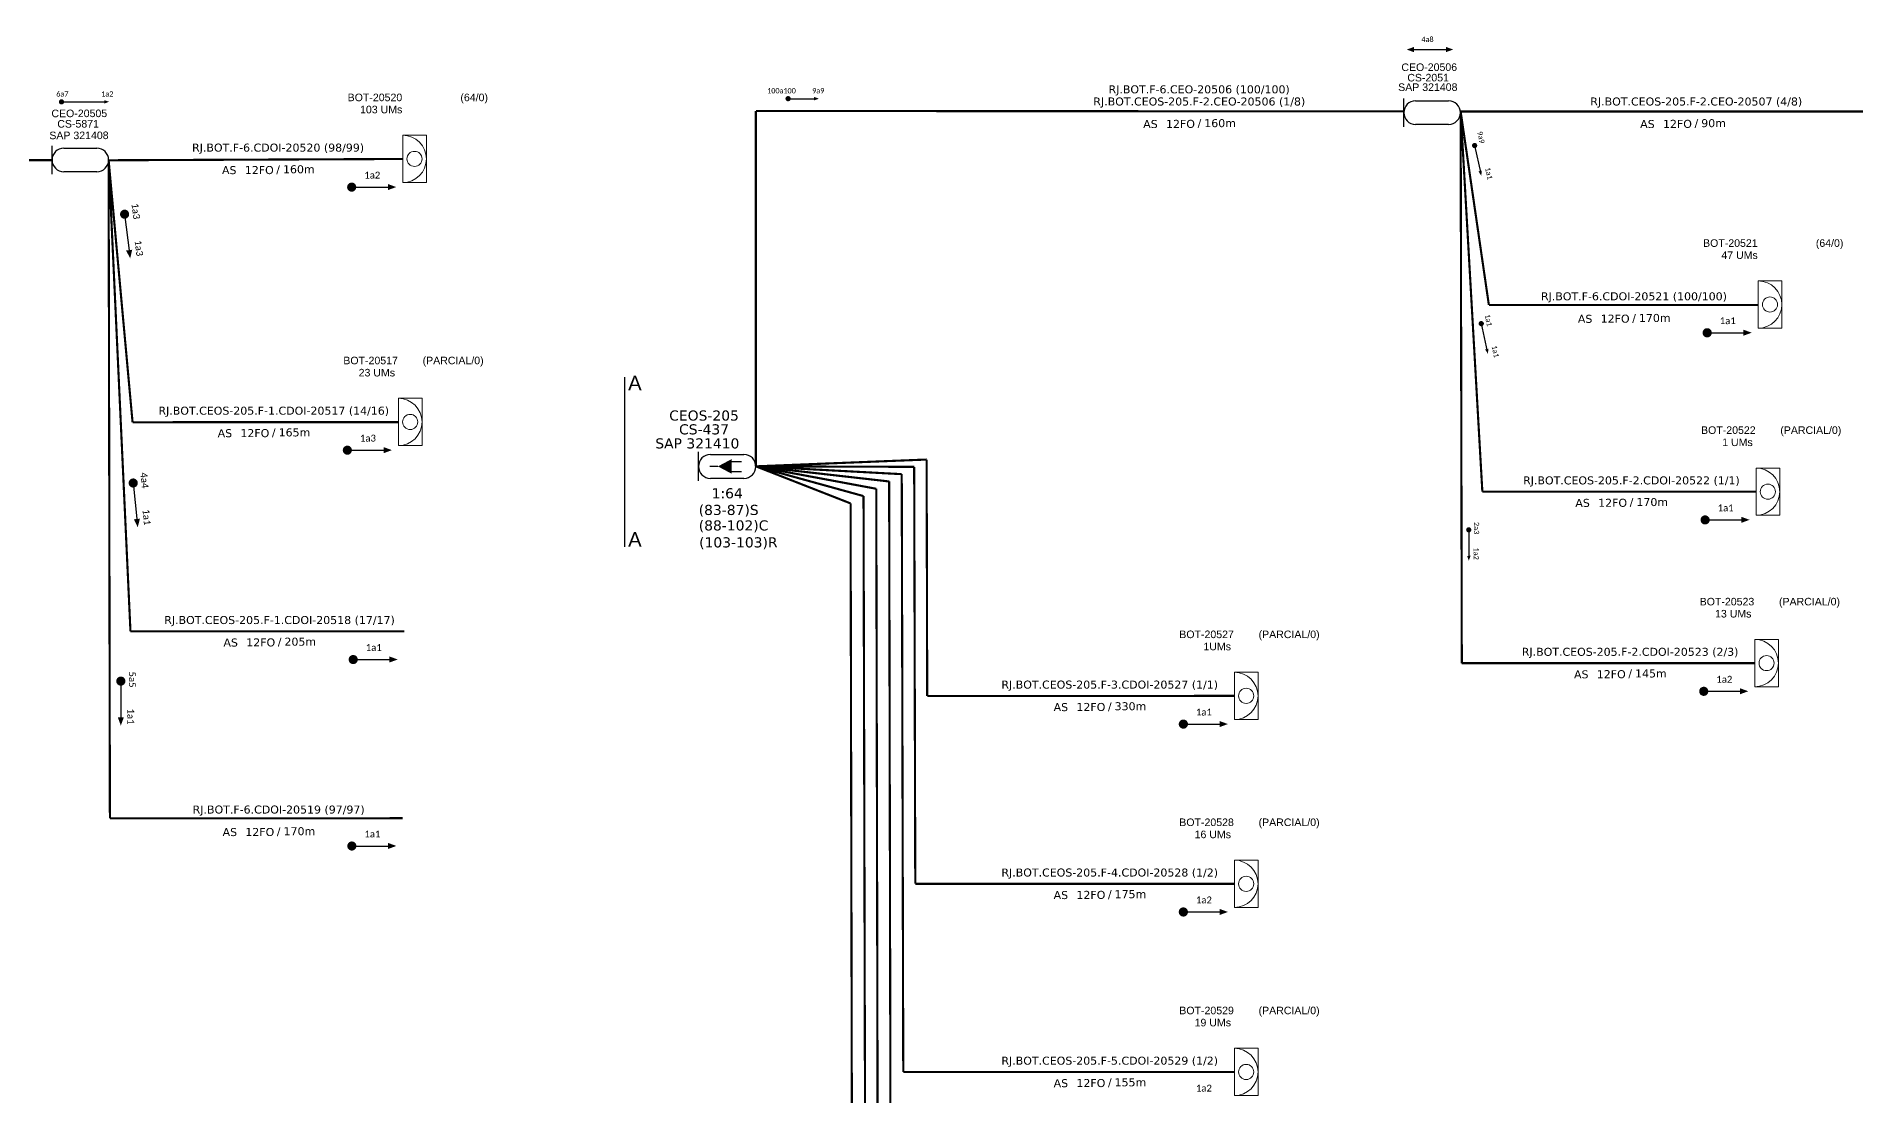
# Model space of a CAD drawing. Header units: metres. Extents: x 1105 to 1946, y -229 to 365.
# Drawn here: x 1459.4 to 1710.8, y -109.9 to 36.4 of the extents above; entities that cross this region are included whole.
import ezdxf
from ezdxf.enums import TextEntityAlignment as Align

# ---------------------------------------------------------------- set-up
doc = ezdxf.new("R2010")
doc.units = ezdxf.units.M
for name, color, linetype, lineweight in [("20.0-LEGENDA DOS CDO'S", 1, 'Continuous', 0), ('20.1-CDO_INTERIOR', 1, 'Continuous', 0), ('20.2-CDO_POSTE', 1, 'Continuous', 5), ('40.1-ETIQUETAS', 1, 'Continuous', 20)]:
    doc.layers.add(name, color=color, linetype=linetype, lineweight=lineweight)
for name, color, linetype in [('20.4-CEOS', 1, 'Continuous'), ('CAP a instalar', 1, 'Continuous'), ('SETA', 7, 'Continuous')]:
    doc.layers.add(name, color=color, linetype=linetype)
doc.styles.add('ARIAL', font='arial.ttf')
doc.styles.add('siredit', font='verdana.ttf')
doc.styles.get("Standard").update_dxf_attribs({"font": 'arial.ttf'})
doc.linetypes.add('FENCELINE1', pattern='A,0.25,-0.1,[133,ltypeshp.shx,S=0.1,R=0,X=-0.1,Y=0],-0.1,1', length=1.45)

# ---------------------------------------------------------------- blocks, each defined once
blk = doc.blocks.new('ETIQUETA_RS5F')
at = {"layer": '40.1-ETIQUETAS', "color": 0, "style": 'siredit'}
blk.add_text('/', height=1.5, dxfattribs=at).set_placement((1.55, -1.95), align=Align.MIDDLE_RIGHT)
for tag, p in [('ETIQUETA_R_PRIMARIA', (1.18, 4.1)), ('ETIQUETA_R_SECUNDARIA', (1.18, 2.1)), ('F_ATIVAS/F_MORTAS', (1.11, -4.24))]:
    blk.add_attdef(tag, text='', height=1.5, dxfattribs=at).set_placement(p, align=Align.MIDDLE_CENTER)
for tag, p in [('TIPO_CABO', (-6.62, -2.12)), ('CAP_CABO', (0.37, -2.09))]:
    blk.add_attdef(tag, text='', height=1.5, dxfattribs=at).set_placement(p, align=Align.MIDDLE_RIGHT)
blk.add_attdef('METROS', text='', height=1.5, dxfattribs=at).set_placement((2.11, -1.95), align=Align.MIDDLE_LEFT)
for tag, p in [('FUSÃO_1', (0.82, -8.39)), ('FUSÃO_2', (0.82, -10.6)), ('FUSÃO_3', (0.82, -12.93)), ('FUSÃO_4', (0.82, -15.14)), ('FUSÃO_5', (0.82, -17.16))]:
    blk.add_attdef(tag, text='', height=1.5, dxfattribs=at).set_placement(p, align=Align.CENTER)
blk = doc.blocks.new('CDOI_INT')
at = {"layer": '20.1-CDO_INTERIOR', "color": 0, "lineweight": 18}
blk.add_lwpolyline([(4.25, -4.25), (4.25, 4.25), (0, 4.25), (0, -4.25)], close=True, dxfattribs=at)
blk.add_circle((2.12, 0), 1.36, dxfattribs=at)
blk.add_arc((0, 0), 4.25, 270, 90, dxfattribs=at)
at = {"layer": "20.0-LEGENDA DOS CDO'S", "color": 0, "style": 'ARIAL'}
for tag, p in [('CDO_N', (-0.08, 10.38)), ('SPLITER_1', (21.18, 10.38)), ('SPLITER_2', (21.19, 8.68)), ('SAP', (-0.08, 6.23)), ('SURVEY', (-0.08, 8.2)), ('1:XX', (5.94, -2.22)), ('UMS', (5.94, -4.24))]:
    blk.add_attdef(tag, p, '', height=1.36, dxfattribs=at)
blk.add_attdef('FIBRAS_UTILIZADAS', text='', height=1.36, dxfattribs=at).set_placement((15.34, 10.38), align=Align.CENTER)
blk = doc.blocks.new('CDOE-TEXTO PADRÃO')
at = {"layer": "20.0-LEGENDA DOS CDO'S", "color": 0, "style": 'ARIAL'}
for tag, p in [('CDO_N', (0.49, 7.39)), ('CORDOALHA', (0.5, 4.33)), ('SAP', (0.51, 1.67)), ('SPLITER_1', (0.59, -0.91)), ('SPLITER_2', (0.6, -3.55)), ('(XX-XX_F)S', (0.54, -8.29)), ('(XX-XX_L)S', (0.55, -10.83)), ('UMS', (0.55, -13.15))]:
    blk.add_attdef(tag, p, '', height=1.7, rotation=0.118, dxfattribs=at)
blk.add_attdef('FIBRAS_UTILIZADAS', text='', height=1.7, rotation=0.118, dxfattribs=at).set_placement((19.77, 7.43), align=Align.CENTER)
blk = doc.blocks.new('CEOS_RP_CT_DRT')
at = {"layer": '20.4-CEOS', "color": 0}
for p, q in [((-4.54, 1.19), (-1.19, 1.19)), ((-1.19, -1.19), (-4.54, -1.19))]:
    blk.add_line(p, q, dxfattribs=at)
for points in [[(-5.73, -1.43), (-5.73, 1.44)], [(-3.79, 0), (-4.59, 0)], [(-2.47, 0.48), (-1.45, 0.48)], [(-2.47, -0.52), (-1.45, -0.52)]]:
    blk.add_lwpolyline(points, dxfattribs=at)
blk.add_lwpolyline([(-3.79, 0, 0, 1.47, 0), (-2.41, 0, 1.47, 1.47, 0)], format="xyseb", dxfattribs=at)
for centre, start, end in [((-4.54, 0), 90, 270), ((-1.19, 0), 270, 90)]:
    blk.add_arc(centre, 1.19, start, end, dxfattribs=at)
at = {"layer": '20.4-CEOS', "color": 7, "style": 'siredit'}
for tag, p in [('Nº_DA_CEOS', (-2.86, 5.6)), ('LOCAL', (-2.86, 4.24)), ('SAP', (-2.86, 2.78)), ('RACIO_SPLITAGEM', (-2.86, -1.88)), ('FIBRAS_SPLITTER', (-2.86, -3.58)), ('FIBRAS_TOP_C', (-2.86, -5.08)), ('RESERVA_FINAIS', (-2.86, -6.39))]:
    blk.add_attdef(tag, text='', height=1.01, dxfattribs=at).set_placement(p, align=Align.TOP_CENTER)

msp = doc.modelspace()

# ---------------------------------------------------------------- linework, layer by layer
at = {"color": 5}
msp.add_line((1540.68, -10.67), (1540.68, -34.08), dxfattribs=at)
at = {"color": 7}
msp.add_lwpolyline([(1649.79, 34.6), (1654.19, 34.6)], dxfattribs=at)
at = {"color": 7, "const_width": 0.361}
for points in [[(1462.69, 27.38, 1), (1463.05, 27.38, 1)], [(1563.1, 27.82, 1), (1563.46, 27.82, 1)], [(1658.12, 21.52, 1), (1658.2, 21.17, 1)], [(1659.04, -3.08, 1), (1659.12, -3.43, 1)], [(1657.35, -31.56, 1), (1657.35, -31.92, 1)]]:
    msp.add_lwpolyline(points, format="xyb", close=True, dxfattribs=at)
at = {"const_width": 0.632}
for points in [[(1502.66, 15.6, 1), (1503.29, 15.6, 1)], [(1471.55, 12.17, 1), (1471.63, 11.55, 1)], [(1471.55, 12.17, 1), (1471.63, 11.55, 1)], [(1689.98, -4.52, 1), (1690.62, -4.52, 1)], [(1502.06, -20.74, 1), (1502.69, -20.74, 1)], [(1502.06, -20.74, 1), (1502.69, -20.74, 1)], [(1472.75, -24.96, 1), (1472.81, -25.59, 1)], [(1472.75, -24.96, 1), (1472.81, -25.59, 1)], [(1689.7, -30.37, 1), (1690.33, -30.37, 1)], [(1689.7, -30.37, 1), (1690.33, -30.37, 1)], [(1502.87, -49.66, 1), (1503.5, -49.66, 1)], [(1502.87, -49.66, 1), (1503.5, -49.66, 1)], [(1471.07, -52.32, 1), (1471.07, -52.95, 1)], [(1471.07, -52.32, 1), (1471.07, -52.95, 1)], [(1689.51, -54.05, 1), (1690.14, -54.05, 1)], [(1689.51, -54.05, 1), (1690.14, -54.05, 1)], [(1617.59, -58.58, 1), (1618.23, -58.58, 1)], [(1617.59, -58.58, 1), (1618.23, -58.58, 1)], [(1502.68, -75.42, 1), (1503.31, -75.42, 1)], [(1617.59, -84.53, 1), (1618.23, -84.53, 1)], [(1617.59, -84.53, 1), (1618.23, -84.53, 1)]]:
    msp.add_lwpolyline(points, format="xyb", close=True, dxfattribs=at)
at = {"layer": '20.4-CEOS', "color": 7}
for p, q in [((1648.38, 23.92), (1648.38, 27.85)), ((1650, 27.51), (1654.57, 27.51)), ((1654.57, 24.26), (1650, 24.26)), ((1461.56, 17.39), (1461.56, 21.32)), ((1463.19, 20.98), (1467.75, 20.98)), ((1467.75, 17.72), (1463.19, 17.72))]:
    msp.add_line(p, q, dxfattribs=at)
for centre, start, end in [((1650, 25.89), 90, 270), ((1654.57, 25.89), 270, 90), ((1463.19, 19.35), 90, 270), ((1467.75, 19.35), 270, 90)]:
    msp.add_arc(centre, 1.63, start, end, dxfattribs=at)
at = {"layer": 'CAP a instalar', "color": 7, "ltscale": 5.3, "const_width": 0.295}
for points in [[(1558.83, 26.12), (1648.38, 26.06)], [(1558.83, -22.97), (1558.83, 26.12)], [(1656.19, 26.05), (1712.59, 26.05)], [(1656.23, 26.05), (1659.23, -26.47)], [(1656.23, 26.05), (1660.13, -0.68)], [(1405.18, 19.33), (1461.56, 19.33)], [(1469.38, 19.31), (1510.03, 19.49)], [(1469.38, 19.31), (1510.03, 19.49)], [(1469.38, 19.35), (1469.56, -71.59)], [(1660.13, -0.68), (1697.35, -0.68)], [(1558.83, -22.97), (1582.43, -22.03)], [(1558.83, -22.97), (1580.71, -23.04)], [(1558.83, -22.97), (1578.99, -24.05)], [(1558.83, -22.97), (1577.25, -25.06)], [(1558.83, -22.97), (1575.47, -26.07)], [(1558.83, -22.97), (1573.71, -27.08)], [(1558.83, -22.97), (1571.92, -28.09)], [(1575.47, -26.07), (1575.75, -158.99)], [(1469.56, -71.59), (1510.04, -71.58)]]:
    msp.add_lwpolyline(points, dxfattribs=at)
at = {"layer": 'CAP a instalar', "linetype": 'FENCELINE1', "ltscale": 5.3, "const_width": 0.295}
for points in [[(1656.19, 26.05), (1656.23, 26.05)], [(1656.21, 26.05), (1656.23, 26.05)]]:
    msp.add_lwpolyline(points, dxfattribs=at)
at = {"layer": 'CAP a instalar', "color": 8, "ltscale": 5.3, "const_width": 0.295}
for points in [[(1656.23, 26.05), (1656.39, -50.16)], [(1472.69, -16.88), (1469.38, 19.35)], [(1472.69, -16.88), (1509.43, -16.86)], [(1582.43, -22.03), (1582.51, -54.69)], [(1577.25, -25.06), (1577.47, -133.45)], [(1578.99, -24.05), (1579.2, -106.64)], [(1580.71, -23.04), (1580.86, -80.64)], [(1573.71, -27.08), (1574.09, -184.29)], [(1659.23, -26.47), (1697.06, -26.47)], [(1571.92, -28.09), (1572.3, -211.09)], [(1472.4, -45.77), (1510.23, -45.76)], [(1656.39, -50.16), (1696.88, -50.15)], [(1582.51, -54.69), (1624.96, -54.68)], [(1580.86, -80.64), (1624.96, -80.64)], [(1579.2, -106.64), (1624.96, -106.63)]]:
    msp.add_lwpolyline(points, dxfattribs=at)
at = {"layer": 'CAP a instalar', "color": 251, "ltscale": 5.3, "const_width": 0.295}
msp.add_lwpolyline([(1469.38, 19.35), (1472.4, -45.77)], dxfattribs=at)
at = {"layer": 'CAP a instalar', "color": 7, "linetype": 'FENCELINE1', "ltscale": 5.3, "const_width": 0.295}
msp.add_lwpolyline([(1660.13, -0.68), (1697.35, -0.68)], dxfattribs=at)
at = {"layer": 'SETA', "color": 7}
for points in [[(1563.28, 27.82), (1567.22, 27.82)], [(1462.87, 27.38), (1469.13, 27.38)], [(1658.16, 21.34), (1659, 17.49)], [(1659.08, -3.25), (1659.91, -7.11)], [(1657.35, -31.74), (1657.36, -35.68)]]:
    msp.add_lwpolyline(points, dxfattribs=at)
at = {"layer": 'SETA'}
for points in [[(1502.98, 15.6), (1508.41, 15.6)], [(1471.59, 11.86), (1472.26, 6.47)], [(1471.59, 11.86), (1472.26, 6.47)], [(1690.3, -4.52), (1695.73, -4.52)], [(1502.38, -20.74), (1507.81, -20.74)], [(1502.38, -20.74), (1507.81, -20.74)], [(1472.78, -25.27), (1473.32, -30.68)], [(1472.78, -25.27), (1473.32, -30.68)], [(1690.01, -30.37), (1695.45, -30.37)], [(1690.01, -30.37), (1695.45, -30.37)], [(1503.18, -49.66), (1508.61, -49.66)], [(1503.18, -49.66), (1508.61, -49.66)], [(1471.07, -52.64), (1471.06, -58.07)], [(1471.07, -52.64), (1471.06, -58.07)], [(1689.83, -54.05), (1695.26, -54.05)], [(1689.83, -54.05), (1695.26, -54.05)], [(1617.91, -58.58), (1623.34, -58.58)], [(1617.91, -58.58), (1623.34, -58.58)], [(1503, -75.42), (1508.43, -75.42)], [(1617.91, -84.53), (1623.34, -84.53)], [(1617.91, -84.53), (1623.34, -84.53)]]:
    msp.add_lwpolyline(points, dxfattribs=at)
at = {"layer": 'SETA', "color": 7}
for points in [[(1649.79, 34.24), (1648.78, 34.6), (1649.79, 34.97)], [(1654.19, 34.97), (1655.2, 34.61), (1654.19, 34.24)], [(1566.88, 28.06), (1567.54, 27.82), (1566.88, 27.58)], [(1468.78, 27.62), (1469.44, 27.39), (1468.78, 27.14)], [(1659.16, 17.88), (1659.07, 17.18), (1658.69, 17.78)], [(1660.08, -6.72), (1659.99, -7.42), (1659.61, -6.82)], [(1657.6, -35.33), (1657.36, -36), (1657.12, -35.34)]]:
    msp.add_solid(points, dxfattribs=at)
at = {"layer": 'SETA'}
for points in [[(1507.98, 16.03), (1509.13, 15.61), (1507.98, 15.19)], [(1472.64, 6.95), (1472.36, 5.75), (1471.8, 6.85)], [(1472.64, 6.95), (1472.36, 5.75), (1471.8, 6.85)], [(1695.3, -4.09), (1696.46, -4.51), (1695.3, -4.93)], [(1507.38, -20.31), (1508.53, -20.73), (1507.38, -21.16)], [(1507.38, -20.31), (1508.53, -20.73), (1507.38, -21.16)], [(1695.01, -29.94), (1696.17, -30.36), (1695.01, -30.78)], [(1695.01, -29.94), (1696.17, -30.36), (1695.01, -30.78)], [(1473.71, -30.2), (1473.4, -31.39), (1472.87, -30.29)], [(1473.71, -30.2), (1473.4, -31.39), (1472.87, -30.29)], [(1508.18, -49.23), (1509.34, -49.65), (1508.18, -50.07)], [(1508.18, -49.23), (1509.34, -49.65), (1508.18, -50.07)], [(1694.83, -53.62), (1695.98, -54.04), (1694.83, -54.46)], [(1694.83, -53.62), (1695.98, -54.04), (1694.83, -54.46)], [(1471.49, -57.63), (1471.07, -58.79), (1470.65, -57.63)], [(1471.49, -57.63), (1471.07, -58.79), (1470.65, -57.63)], [(1622.91, -58.15), (1624.07, -58.57), (1622.91, -58.99)], [(1622.91, -58.15), (1624.07, -58.57), (1622.91, -58.99)], [(1507.99, -74.99), (1509.15, -75.41), (1507.99, -75.83)], [(1622.91, -84.1), (1624.07, -84.53), (1622.91, -84.95)], [(1622.91, -84.1), (1624.07, -84.53), (1622.91, -84.95)]]:
    msp.add_solid(points, dxfattribs=at)

# ---------------------------------------------------------------- block references
at = {"layer": '20.2-CDO_POSTE', "color": 7}
ref = msp.add_blockref('CDOE-TEXTO PADRÃO', (1647.97, 28.56), dxfattribs=dict(at, xscale=0.6143316746149261, yscale=0.6143316746149261, zscale=0.6143316746149261))
ref.add_attrib('CDO_N', 'CEO-20506', (1648.04, 31.64), dxfattribs={"layer": "20.0-LEGENDA DOS CDO'S", "color": 0, "height": 1.044, "rotation": 0.118, "style": 'ARIAL'})
ref = msp.add_blockref('CDOE-TEXTO PADRÃO', (1648.79, 27.12), dxfattribs=dict(at, xscale=0.6143316746149261, yscale=0.6143316746149261, zscale=0.6143316746149261))
ref.add_attrib('CDO_N', 'CS-2051', (1648.86, 30.2), dxfattribs={"layer": "20.0-LEGENDA DOS CDO'S", "color": 0, "height": 1.044, "rotation": 0.118, "style": 'ARIAL'})
ref = msp.add_blockref('CDOE-TEXTO PADRÃO', (1647.54, 25.81), dxfattribs=dict(at, xscale=0.6143316746149261, yscale=0.6143316746149261, zscale=0.6143316746149261))
ref.add_attrib('CDO_N', 'SAP 321408', (1647.6, 28.88), dxfattribs={"layer": "20.0-LEGENDA DOS CDO'S", "color": 0, "height": 1.044, "rotation": 0.118, "style": 'ARIAL'})
ref = msp.add_blockref('CDOE-TEXTO PADRÃO', (1461.41, 22.19), dxfattribs=dict(at, xscale=0.6143316746149261, yscale=0.6143316746149261, zscale=0.6143316746149261))
ref.add_attrib('CDO_N', 'CEO-20505', (1461.48, 25.26), dxfattribs={"layer": "20.0-LEGENDA DOS CDO'S", "color": 0, "height": 1.044, "rotation": 0.118, "style": 'ARIAL'})
ref = msp.add_blockref('CDOE-TEXTO PADRÃO', (1461.12, 19.14), dxfattribs=dict(at, xscale=0.6143316746149261, yscale=0.6143316746149261, zscale=0.6143316746149261))
ref.add_attrib('CDO_N', 'SAP 321408', (1461.19, 22.22), dxfattribs={"layer": "20.0-LEGENDA DOS CDO'S", "color": 0, "height": 1.044, "rotation": 0.118, "style": 'ARIAL'})
ref = msp.add_blockref('CDOE-TEXTO PADRÃO', (1462.22, 20.75), dxfattribs=dict(at, xscale=0.6143316746149261, yscale=0.6143316746149261, zscale=0.6143316746149261))
ref.add_attrib('CDO_N', 'CS-5871', (1462.29, 23.82), dxfattribs={"layer": "20.0-LEGENDA DOS CDO'S", "color": 0, "height": 1.044, "rotation": 0.118, "style": 'ARIAL'})
at = {"layer": '40.1-ETIQUETAS', "color": 7}
ref = msp.add_blockref('ETIQUETA_RS5F', (1619.24, 25.88), dxfattribs=dict(at, xscale=0.7371979978868671, yscale=0.7371979978868671, zscale=0.7371979978868671))
ref.add_attrib('ETIQUETA_R_PRIMARIA', 'RJ.BOT.F-6.CEO-20506 (100/100)', dxfattribs={"color": 0, "height": 1.1058, "style": 'siredit'}).set_placement((1620.09, 29.11), align=Align.MIDDLE_CENTER)
ref.add_attrib('ETIQUETA_R_SECUNDARIA', 'RJ.BOT.CEOS-205.F-2.CEO-20506 (1/8)', dxfattribs={"color": 0, "height": 1.1058, "style": 'siredit'}).set_placement((1620.11, 27.43), align=Align.MIDDLE_CENTER)
ref.add_attrib('TIPO_CABO', 'AS', dxfattribs={"color": 0, "height": 1.106, "style": 'siredit'}).set_placement((1614.36, 24.32), align=Align.MIDDLE_RIGHT)
ref.add_attrib('CAP_CABO', '12FO', dxfattribs={"color": 0, "height": 1.106, "style": 'siredit'}).set_placement((1619.51, 24.34), align=Align.MIDDLE_RIGHT)
ref.add_attrib('METROS', '160m', dxfattribs={"color": 0, "height": 1.106, "style": 'siredit'}).set_placement((1620.8, 24.44), align=Align.MIDDLE_LEFT)
ref = msp.add_blockref('ETIQUETA_RS5F', (1687.92, 25.88), dxfattribs=dict(at, xscale=0.7371979978868671, yscale=0.7371979978868671, zscale=0.7371979978868671))
ref.add_attrib('ETIQUETA_R_SECUNDARIA', 'RJ.BOT.CEOS-205.F-2.CEO-20507 (4/8)', dxfattribs={"color": 0, "height": 1.1058, "style": 'siredit'}).set_placement((1688.79, 27.43), align=Align.MIDDLE_CENTER)
ref.add_attrib('TIPO_CABO', 'AS', dxfattribs={"color": 0, "height": 1.106, "style": 'siredit'}).set_placement((1683.04, 24.32), align=Align.MIDDLE_RIGHT)
ref.add_attrib('CAP_CABO', '12FO', dxfattribs={"color": 0, "height": 1.106, "style": 'siredit'}).set_placement((1688.19, 24.34), align=Align.MIDDLE_RIGHT)
ref.add_attrib('METROS', '90m', dxfattribs={"color": 0, "height": 1.106, "style": 'siredit'}).set_placement((1689.48, 24.44), align=Align.MIDDLE_LEFT)
at = {"layer": 'CAP a instalar', "color": 7, "linetype": 'FENCELINE1', "ltscale": 5.3}
ref = msp.add_blockref('CDOI_INT', (1510.03, 19.5), dxfattribs=dict(at, xscale=0.7681776760096511, yscale=0.7681776760096511, zscale=0.7681776760096511))
ref.add_attrib('CDO_N', 'BOT-20520', dxfattribs={"layer": "20.0-LEGENDA DOS CDO'S", "color": 0, "height": 1.045, "style": 'ARIAL'}).set_placement((1509.96, 27.47), align=Align.RIGHT)
ref.add_attrib('FIBRAS_UTILIZADAS', '(64/0)', dxfattribs={"layer": "20.0-LEGENDA DOS CDO'S", "color": 0, "height": 1.045, "style": 'ARIAL'}).set_placement((1521.81, 27.47), align=Align.RIGHT)
ref.add_attrib('SURVEY', '103 UMs', dxfattribs={"layer": "20.0-LEGENDA DOS CDO'S", "color": 0, "height": 1.045, "style": 'ARIAL'}).set_placement((1509.97, 25.8), align=Align.RIGHT)
ref = msp.add_blockref('ETIQUETA_RS5F', (1491.92, 19.51), dxfattribs=dict(at, xscale=0.7371979978874416, yscale=0.7371979978874416, zscale=0.7371979978874416))
ref.add_attrib('ETIQUETA_R_SECUNDARIA', 'RJ.BOT.F-6.CDOI-20520 (98/99)', dxfattribs={"layer": '40.1-ETIQUETAS', "color": 0, "height": 1.1058, "style": 'siredit'}).set_placement((1492.8, 21.06), align=Align.MIDDLE_CENTER)
ref.add_attrib('TIPO_CABO', 'AS', dxfattribs={"layer": '40.1-ETIQUETAS', "color": 0, "height": 1.106, "style": 'siredit'}).set_placement((1487.05, 17.95), align=Align.MIDDLE_RIGHT)
ref.add_attrib('CAP_CABO', '12FO', dxfattribs={"layer": '40.1-ETIQUETAS', "color": 0, "height": 1.106, "style": 'siredit'}).set_placement((1492.2, 17.96), align=Align.MIDDLE_RIGHT)
ref.add_attrib('METROS', '160m', dxfattribs={"layer": '40.1-ETIQUETAS', "color": 0, "height": 1.106, "style": 'siredit'}).set_placement((1493.48, 18.07), align=Align.MIDDLE_LEFT)
ref = msp.add_blockref('CDOI_INT', (1697.35, -0.62), dxfattribs=dict(at, xscale=0.7681776760096511, yscale=0.7681776760096511, zscale=0.7681776760096511))
ref.add_attrib('CDO_N', 'BOT-20521', dxfattribs={"layer": "20.0-LEGENDA DOS CDO'S", "color": 0, "height": 1.045, "style": 'ARIAL'}).set_placement((1697.28, 7.35), align=Align.RIGHT)
ref.add_attrib('FIBRAS_UTILIZADAS', '(64/0)', dxfattribs={"layer": "20.0-LEGENDA DOS CDO'S", "color": 0, "height": 1.045, "style": 'ARIAL'}).set_placement((1709.13, 7.35), align=Align.RIGHT)
ref.add_attrib('SURVEY', '47 UMs', dxfattribs={"layer": "20.0-LEGENDA DOS CDO'S", "color": 0, "height": 1.045, "style": 'ARIAL'}).set_placement((1697.29, 5.68), align=Align.RIGHT)
ref = msp.add_blockref('ETIQUETA_RS5F', (1679.31, -1.03), dxfattribs=dict(at, xscale=0.7371979978874416, yscale=0.7371979978874416, zscale=0.7371979978874416))
ref.add_attrib('ETIQUETA_R_SECUNDARIA', 'RJ.BOT.F-6.CDOI-20521 (100/100)', dxfattribs={"layer": '40.1-ETIQUETAS', "color": 0, "height": 1.1058, "style": 'siredit'}).set_placement((1680.18, 0.52), align=Align.MIDDLE_CENTER)
ref.add_attrib('TIPO_CABO', 'AS', dxfattribs={"layer": '40.1-ETIQUETAS', "color": 0, "height": 1.106, "style": 'siredit'}).set_placement((1674.43, -2.59), align=Align.MIDDLE_RIGHT)
ref.add_attrib('CAP_CABO', '12FO', dxfattribs={"layer": '40.1-ETIQUETAS', "color": 0, "height": 1.106, "style": 'siredit'}).set_placement((1679.58, -2.57), align=Align.MIDDLE_RIGHT)
ref.add_attrib('METROS', '170m', dxfattribs={"layer": '40.1-ETIQUETAS', "color": 0, "height": 1.106, "style": 'siredit'}).set_placement((1680.87, -2.47), align=Align.MIDDLE_LEFT)
at = {"layer": 'CAP a instalar', "color": 8, "linetype": 'FENCELINE1', "ltscale": 5.3}
ref = msp.add_blockref('CDOI_INT', (1509.43, -16.84), dxfattribs=dict(at, xscale=0.7681776760040443, yscale=0.7681776760040443, zscale=0.7681776760040443))
ref.add_attrib('CDO_N', 'BOT-20517', dxfattribs={"layer": "20.0-LEGENDA DOS CDO'S", "color": 0, "height": 1.045, "style": 'ARIAL'}).set_placement((1509.36, -8.87), align=Align.RIGHT)
ref.add_attrib('FIBRAS_UTILIZADAS', '(PARCIAL/0)', dxfattribs={"layer": "20.0-LEGENDA DOS CDO'S", "color": 0, "height": 1.0449, "style": 'ARIAL'}).set_placement((1521.21, -8.87), align=Align.RIGHT)
ref.add_attrib('SURVEY', '23 UMs ', dxfattribs={"layer": "20.0-LEGENDA DOS CDO'S", "color": 0, "height": 1.045, "style": 'ARIAL'}).set_placement((1509.37, -10.55), align=Align.RIGHT)
ref = msp.add_blockref('ETIQUETA_RS5F', (1491.32, -16.83), dxfattribs=dict(at, xscale=0.737197997882061, yscale=0.737197997882061, zscale=0.737197997882061))
ref.add_attrib('ETIQUETA_R_SECUNDARIA', 'RJ.BOT.CEOS-205.F-1.CDOI-20517 (14/16)', dxfattribs={"layer": '40.1-ETIQUETAS', "color": 0, "height": 1.1058, "style": 'siredit'}).set_placement((1492.2, -15.28), align=Align.MIDDLE_CENTER)
ref.add_attrib('TIPO_CABO', 'AS', dxfattribs={"layer": '40.1-ETIQUETAS', "color": 0, "height": 1.106, "style": 'siredit'}).set_placement((1486.45, -18.39), align=Align.MIDDLE_RIGHT)
ref.add_attrib('CAP_CABO', '12FO', dxfattribs={"layer": '40.1-ETIQUETAS', "color": 0, "height": 1.106, "style": 'siredit'}).set_placement((1491.59, -18.38), align=Align.MIDDLE_RIGHT)
ref.add_attrib('METROS', '165m ', dxfattribs={"layer": '40.1-ETIQUETAS', "color": 0, "height": 1.106, "style": 'siredit'}).set_placement((1492.88, -18.28), align=Align.MIDDLE_LEFT)
at = {"layer": 'CAP a instalar', "color": 7, "linetype": 'FENCELINE1', "ltscale": 7}
ref = msp.add_blockref('CEOS_RP_CT_DRT', (1558.83, -22.98), dxfattribs=dict(at, xscale=1.384759206246397, yscale=1.384759206246397, zscale=1.384759206246397))
ref.add_attrib('Nº_DA_CEOS', 'CEOS-205', dxfattribs={"layer": '20.4-CEOS', "color": 7, "height": 1.398, "style": 'siredit'}).set_placement((1551.67, -15.25), align=Align.TOP_CENTER)
ref.add_attrib('LOCAL', 'CS-437', dxfattribs={"layer": '20.4-CEOS', "color": 7, "height": 1.398, "style": 'siredit'}).set_placement((1551.67, -17.16), align=Align.TOP_CENTER)
ref.add_attrib('SAP', '  SAP 321410', dxfattribs={"layer": '20.4-CEOS', "color": 7, "height": 1.3982, "style": 'siredit'}).set_placement((1550.13, -19.1), align=Align.TOP_CENTER)
ref.add_attrib('RACIO_SPLITAGEM', '1:64', dxfattribs={"layer": '20.4-CEOS', "color": 7, "height": 1.398, "style": 'siredit'}).set_placement((1554.87, -25.99), align=Align.TOP_CENTER)
ref.add_attrib('FIBRAS_SPLITTER', '(83-87)S', dxfattribs={"layer": '20.4-CEOS', "color": 7, "height": 1.398, "style": 'siredit'}).set_placement((1555.07, -28.29), align=Align.TOP_CENTER)
ref.add_attrib('FIBRAS_TOP_C', '(88-102)C', dxfattribs={"layer": '20.4-CEOS', "color": 7, "height": 1.398, "style": 'siredit'}).set_placement((1555.75, -30.43), align=Align.TOP_CENTER)
ref.add_attrib('RESERVA_FINAIS', '(103-103)R', dxfattribs={"layer": '20.4-CEOS', "color": 7, "height": 1.398, "style": 'siredit'}).set_placement((1556.41, -32.77), align=Align.TOP_CENTER)
at = {"layer": 'CAP a instalar', "color": 8, "linetype": 'FENCELINE1', "ltscale": 5.3}
ref = msp.add_blockref('CDOI_INT', (1697.06, -26.47), dxfattribs=dict(at, xscale=0.7681776760040443, yscale=0.7681776760040443, zscale=0.7681776760040443))
ref.add_attrib('CDO_N', 'BOT-20522', dxfattribs={"layer": "20.0-LEGENDA DOS CDO'S", "color": 0, "height": 1.045, "style": 'ARIAL'}).set_placement((1697, -18.49), align=Align.RIGHT)
ref.add_attrib('FIBRAS_UTILIZADAS', '(PARCIAL/0)', dxfattribs={"layer": "20.0-LEGENDA DOS CDO'S", "color": 0, "height": 1.0449, "style": 'ARIAL'}).set_placement((1708.84, -18.49), align=Align.RIGHT)
ref.add_attrib('SURVEY', '1 UMs ', dxfattribs={"layer": "20.0-LEGENDA DOS CDO'S", "color": 0, "height": 1.045, "style": 'ARIAL'}).set_placement((1697, -20.17), align=Align.RIGHT)
ref = msp.add_blockref('ETIQUETA_RS5F', (1678.96, -26.46), dxfattribs=dict(at, xscale=0.737197997882061, yscale=0.737197997882061, zscale=0.737197997882061))
ref.add_attrib('ETIQUETA_R_SECUNDARIA', 'RJ.BOT.CEOS-205.F-2.CDOI-20522 (1/1)', dxfattribs={"layer": '40.1-ETIQUETAS', "color": 0, "height": 1.1058, "style": 'siredit'}).set_placement((1679.83, -24.91), align=Align.MIDDLE_CENTER)
ref.add_attrib('TIPO_CABO', 'AS', dxfattribs={"layer": '40.1-ETIQUETAS', "color": 0, "height": 1.106, "style": 'siredit'}).set_placement((1674.08, -28.02), align=Align.MIDDLE_RIGHT)
ref.add_attrib('CAP_CABO', '12FO', dxfattribs={"layer": '40.1-ETIQUETAS', "color": 0, "height": 1.106, "style": 'siredit'}).set_placement((1679.23, -28), align=Align.MIDDLE_RIGHT)
ref.add_attrib('METROS', '170m ', dxfattribs={"layer": '40.1-ETIQUETAS', "color": 0, "height": 1.106, "style": 'siredit'}).set_placement((1680.52, -27.9), align=Align.MIDDLE_LEFT)
ref = msp.add_blockref('CDOI_INT', (1696.88, -50.15), dxfattribs=dict(at, xscale=0.7681776760040443, yscale=0.7681776760040443, zscale=0.7681776760040443))
ref.add_attrib('CDO_N', 'BOT-20523', dxfattribs={"layer": "20.0-LEGENDA DOS CDO'S", "color": 0, "height": 1.045, "style": 'ARIAL'}).set_placement((1696.81, -42.18), align=Align.RIGHT)
ref.add_attrib('FIBRAS_UTILIZADAS', '(PARCIAL/0)', dxfattribs={"layer": "20.0-LEGENDA DOS CDO'S", "color": 0, "height": 1.0449, "style": 'ARIAL'}).set_placement((1708.66, -42.18), align=Align.RIGHT)
ref.add_attrib('SURVEY', '13 UMs ', dxfattribs={"layer": "20.0-LEGENDA DOS CDO'S", "color": 0, "height": 1.045, "style": 'ARIAL'}).set_placement((1696.82, -43.85), align=Align.RIGHT)
ref = msp.add_blockref('ETIQUETA_RS5F', (1492.13, -45.75), dxfattribs=dict(at, xscale=0.737197997882061, yscale=0.737197997882061, zscale=0.737197997882061))
ref.add_attrib('ETIQUETA_R_SECUNDARIA', 'RJ.BOT.CEOS-205.F-1.CDOI-20518 (17/17)', dxfattribs={"layer": '40.1-ETIQUETAS', "color": 0, "height": 1.1058, "style": 'siredit'}).set_placement((1493, -44.2), align=Align.MIDDLE_CENTER)
ref.add_attrib('TIPO_CABO', 'AS', dxfattribs={"layer": '40.1-ETIQUETAS', "color": 0, "height": 1.106, "style": 'siredit'}).set_placement((1487.25, -47.31), align=Align.MIDDLE_RIGHT)
ref.add_attrib('CAP_CABO', '12FO', dxfattribs={"layer": '40.1-ETIQUETAS', "color": 0, "height": 1.106, "style": 'siredit'}).set_placement((1492.4, -47.29), align=Align.MIDDLE_RIGHT)
ref.add_attrib('METROS', '205m ', dxfattribs={"layer": '40.1-ETIQUETAS', "color": 0, "height": 1.106, "style": 'siredit'}).set_placement((1493.68, -47.19), align=Align.MIDDLE_LEFT)
ref = msp.add_blockref('CDOI_INT', (1624.96, -54.68), dxfattribs=dict(at, xscale=0.7681776760040443, yscale=0.7681776760040443, zscale=0.7681776760040443))
ref.add_attrib('CDO_N', 'BOT-20527', dxfattribs={"layer": "20.0-LEGENDA DOS CDO'S", "color": 0, "height": 1.045, "style": 'ARIAL'}).set_placement((1624.89, -46.7), align=Align.RIGHT)
ref.add_attrib('FIBRAS_UTILIZADAS', '(PARCIAL/0)', dxfattribs={"layer": "20.0-LEGENDA DOS CDO'S", "color": 0, "height": 1.0449, "style": 'ARIAL'}).set_placement((1636.74, -46.7), align=Align.RIGHT)
ref.add_attrib('SURVEY', '1UMs ', dxfattribs={"layer": "20.0-LEGENDA DOS CDO'S", "color": 0, "height": 1.045, "style": 'ARIAL'}).set_placement((1624.9, -48.38), align=Align.RIGHT)
ref = msp.add_blockref('ETIQUETA_RS5F', (1678.77, -50.14), dxfattribs=dict(at, xscale=0.737197997882061, yscale=0.737197997882061, zscale=0.737197997882061))
ref.add_attrib('ETIQUETA_R_SECUNDARIA', 'RJ.BOT.CEOS-205.F-2.CDOI-20523 (2/3)', dxfattribs={"layer": '40.1-ETIQUETAS', "color": 0, "height": 1.1058, "style": 'siredit'}).set_placement((1679.65, -48.59), align=Align.MIDDLE_CENTER)
ref.add_attrib('TIPO_CABO', 'AS', dxfattribs={"layer": '40.1-ETIQUETAS', "color": 0, "height": 1.106, "style": 'siredit'}).set_placement((1673.9, -51.7), align=Align.MIDDLE_RIGHT)
ref.add_attrib('CAP_CABO', '12FO', dxfattribs={"layer": '40.1-ETIQUETAS', "color": 0, "height": 1.106, "style": 'siredit'}).set_placement((1679.04, -51.68), align=Align.MIDDLE_RIGHT)
ref.add_attrib('METROS', '145m ', dxfattribs={"layer": '40.1-ETIQUETAS', "color": 0, "height": 1.106, "style": 'siredit'}).set_placement((1680.33, -51.58), align=Align.MIDDLE_LEFT)
ref = msp.add_blockref('ETIQUETA_RS5F', (1606.86, -54.67), dxfattribs=dict(at, xscale=0.737197997882061, yscale=0.737197997882061, zscale=0.737197997882061))
ref.add_attrib('ETIQUETA_R_SECUNDARIA', 'RJ.BOT.CEOS-205.F-3.CDOI-20527 (1/1)', dxfattribs={"layer": '40.1-ETIQUETAS', "color": 0, "height": 1.1058, "style": 'siredit'}).set_placement((1607.73, -53.12), align=Align.MIDDLE_CENTER)
ref.add_attrib('TIPO_CABO', 'AS', dxfattribs={"layer": '40.1-ETIQUETAS', "color": 0, "height": 1.106, "style": 'siredit'}).set_placement((1601.98, -56.23), align=Align.MIDDLE_RIGHT)
ref.add_attrib('CAP_CABO', '12FO', dxfattribs={"layer": '40.1-ETIQUETAS', "color": 0, "height": 1.106, "style": 'siredit'}).set_placement((1607.13, -56.21), align=Align.MIDDLE_RIGHT)
ref.add_attrib('METROS', '330m ', dxfattribs={"layer": '40.1-ETIQUETAS', "color": 0, "height": 1.106, "style": 'siredit'}).set_placement((1608.41, -56.11), align=Align.MIDDLE_LEFT)
at = {"layer": 'CAP a instalar', "color": 7, "linetype": 'FENCELINE1', "ltscale": 5.3}
ref = msp.add_blockref('ETIQUETA_RS5F', (1492, -71.93), dxfattribs=dict(at, xscale=0.7371979978874416, yscale=0.7371979978874416, zscale=0.7371979978874416))
ref.add_attrib('ETIQUETA_R_SECUNDARIA', 'RJ.BOT.F-6.CDOI-20519 (97/97)', dxfattribs={"layer": '40.1-ETIQUETAS', "color": 0, "height": 1.1058, "style": 'siredit'}).set_placement((1492.88, -70.38), align=Align.MIDDLE_CENTER)
ref.add_attrib('TIPO_CABO', 'AS', dxfattribs={"layer": '40.1-ETIQUETAS', "color": 0, "height": 1.106, "style": 'siredit'}).set_placement((1487.13, -73.49), align=Align.MIDDLE_RIGHT)
ref.add_attrib('CAP_CABO', '12FO', dxfattribs={"layer": '40.1-ETIQUETAS', "color": 0, "height": 1.106, "style": 'siredit'}).set_placement((1492.27, -73.48), align=Align.MIDDLE_RIGHT)
ref.add_attrib('METROS', '170m', dxfattribs={"layer": '40.1-ETIQUETAS', "color": 0, "height": 1.106, "style": 'siredit'}).set_placement((1493.56, -73.37), align=Align.MIDDLE_LEFT)
at = {"layer": 'CAP a instalar', "color": 8, "linetype": 'FENCELINE1', "ltscale": 5.3}
ref = msp.add_blockref('CDOI_INT', (1624.96, -80.64), dxfattribs=dict(at, xscale=0.7681776760040443, yscale=0.7681776760040443, zscale=0.7681776760040443))
ref.add_attrib('CDO_N', 'BOT-20528', dxfattribs={"layer": "20.0-LEGENDA DOS CDO'S", "color": 0, "height": 1.045, "style": 'ARIAL'}).set_placement((1624.89, -72.66), align=Align.RIGHT)
ref.add_attrib('FIBRAS_UTILIZADAS', '(PARCIAL/0)', dxfattribs={"layer": "20.0-LEGENDA DOS CDO'S", "color": 0, "height": 1.0449, "style": 'ARIAL'}).set_placement((1636.74, -72.66), align=Align.RIGHT)
ref.add_attrib('SURVEY', '16 UMs ', dxfattribs={"layer": "20.0-LEGENDA DOS CDO'S", "color": 0, "height": 1.045, "style": 'ARIAL'}).set_placement((1624.9, -74.34), align=Align.RIGHT)
ref = msp.add_blockref('ETIQUETA_RS5F', (1606.86, -80.63), dxfattribs=dict(at, xscale=0.737197997882061, yscale=0.737197997882061, zscale=0.737197997882061))
ref.add_attrib('ETIQUETA_R_SECUNDARIA', 'RJ.BOT.CEOS-205.F-4.CDOI-20528 (1/2)', dxfattribs={"layer": '40.1-ETIQUETAS', "color": 0, "height": 1.1058, "style": 'siredit'}).set_placement((1607.73, -79.08), align=Align.MIDDLE_CENTER)
ref.add_attrib('TIPO_CABO', 'AS', dxfattribs={"layer": '40.1-ETIQUETAS', "color": 0, "height": 1.106, "style": 'siredit'}).set_placement((1601.98, -82.19), align=Align.MIDDLE_RIGHT)
ref.add_attrib('CAP_CABO', '12FO', dxfattribs={"layer": '40.1-ETIQUETAS', "color": 0, "height": 1.106, "style": 'siredit'}).set_placement((1607.13, -82.17), align=Align.MIDDLE_RIGHT)
ref.add_attrib('METROS', '175m ', dxfattribs={"layer": '40.1-ETIQUETAS', "color": 0, "height": 1.106, "style": 'siredit'}).set_placement((1608.41, -82.07), align=Align.MIDDLE_LEFT)
ref = msp.add_blockref('CDOI_INT', (1624.96, -106.63), dxfattribs=dict(at, xscale=0.7681776760040443, yscale=0.7681776760040443, zscale=0.7681776760040443))
ref.add_attrib('CDO_N', 'BOT-20529', dxfattribs={"layer": "20.0-LEGENDA DOS CDO'S", "color": 0, "height": 1.045, "style": 'ARIAL'}).set_placement((1624.89, -98.66), align=Align.RIGHT)
ref.add_attrib('FIBRAS_UTILIZADAS', '(PARCIAL/0)', dxfattribs={"layer": "20.0-LEGENDA DOS CDO'S", "color": 0, "height": 1.0449, "style": 'ARIAL'}).set_placement((1636.74, -98.66), align=Align.RIGHT)
ref.add_attrib('SURVEY', '19 UMs ', dxfattribs={"layer": "20.0-LEGENDA DOS CDO'S", "color": 0, "height": 1.045, "style": 'ARIAL'}).set_placement((1624.9, -100.33), align=Align.RIGHT)
ref = msp.add_blockref('ETIQUETA_RS5F', (1606.86, -106.62), dxfattribs=dict(at, xscale=0.737197997882061, yscale=0.737197997882061, zscale=0.737197997882061))
ref.add_attrib('ETIQUETA_R_SECUNDARIA', 'RJ.BOT.CEOS-205.F-5.CDOI-20529 (1/2)', dxfattribs={"layer": '40.1-ETIQUETAS', "color": 0, "height": 1.1058, "style": 'siredit'}).set_placement((1607.73, -105.07), align=Align.MIDDLE_CENTER)
ref.add_attrib('TIPO_CABO', 'AS', dxfattribs={"layer": '40.1-ETIQUETAS', "color": 0, "height": 1.106, "style": 'siredit'}).set_placement((1601.98, -108.18), align=Align.MIDDLE_RIGHT)
ref.add_attrib('CAP_CABO', '12FO', dxfattribs={"layer": '40.1-ETIQUETAS', "color": 0, "height": 1.106, "style": 'siredit'}).set_placement((1607.13, -108.16), align=Align.MIDDLE_RIGHT)
ref.add_attrib('METROS', '155m ', dxfattribs={"layer": '40.1-ETIQUETAS', "color": 0, "height": 1.106, "style": 'siredit'}).set_placement((1608.41, -108.06), align=Align.MIDDLE_LEFT)

# ---------------------------------------------------------------- texts
at = {"color": 5}
for p in [(1542.11, -11.47), (1542.11, -33.07)]:
    msp.add_text('A', height=2.02, dxfattribs=at).set_placement(p, align=Align.MIDDLE_CENTER)
at = {"color": 5, "char_height": 0.7228, "width": 53.3569, "attachment_point": 5}
for s, insert, rotation in [('{\\fCalibri|b0|i0|c0|p34;\\C256;4a8}', (1651.65, 36.01), 359.9166), ('{\\fCalibri|b0|i0|c0|p34;\\C256;6a7}', (1462.99, 28.47), 359.9166), ('{\\fCalibri|b0|i0|c0|p34;\\C256;1a2}', (1469.2, 28.47), 359.9166), ('{\\fCalibri|b0|i0|c0|p34;\\C256;100a100}', (1562.37, 28.91), 359.9166), ('{\\fCalibri|b0|i0|c0|p34;\\C256;9a9}', (1567.46, 28.91), 359.9166), ('{\\fCalibri|b0|i0|c0|p34;\\C256;9a9}', (1659.03, 22.47), 282.1896), ('{\\fCalibri|b0|i0|c0|p34;\\C256;1a1}', (1660.12, 17.49), 282.1896), ('{\\fCalibri|b0|i0|c0|p34;\\C256;1a1}', (1660.07, -2.8), 282.1896), ('{\\fCalibri|b0|i0|c0|p34;\\C256;1a1}', (1661.03, -7.11), 282.1896), ('{\\fCalibri|b0|i0|c0|p34;\\C256;2a3}', (1658.42, -31.5), 270.0816), ('{\\fCalibri|b0|i0|c0|p34;\\C256;1a2}', (1658.38, -35.04), 270.0816)]:
    msp.add_mtext(s, dxfattribs=dict(at, insert=insert, rotation=rotation))
at = {"char_height": 0.948, "width": 16.0275, "attachment_point": 5}
for s, insert in [('{\\fCalibri|b0|i0|c0|p34;\\C7;1a2}', (1505.82, 17.26)), ('{\\fCalibri|b0|i0|c0|p34;\\C7;1a1}', (1693.14, -2.86)), ('{\\fCalibri|b0|i0|c0|p34;\\C7;1a3}', (1505.22, -19.08)), ('{\\fCalibri|b0|i0|c0|p34;\\C7;1a1}', (1692.85, -28.71)), ('{\\fCalibri|b0|i0|c0|p34;\\C7;1a1}', (1506.02, -48)), ('{\\fCalibri|b0|i0|c0|p34;\\C7;1a2}', (1692.67, -52.39)), ('{\\fCalibri|b0|i0|c0|p34;\\C7;1a1}', (1620.75, -56.92)), ('{\\fCalibri|b0|i0|c0|p34;\\C7;1a1}', (1505.84, -73.76)), ('{\\fCalibri|b0|i0|c0|p34;\\C7;1a2}', (1620.75, -82.87)), ('{\\fCalibri|b0|i0|c0|p34;\\C7;1a2}', (1620.75, -108.87))]:
    msp.add_mtext(s, dxfattribs=dict(at, insert=insert))
for s, insert, rotation in [('{\\fCalibri|b0|i0|c0|p34;\\C7;1a3}', (1473.14, 12.27), 277.1136), ('{\\fCalibri|b0|i0|c0|p34;\\C7;1a3}', (1473.57, 7.17), 277.1136), ('{\\fCalibri|b0|i0|c0|p34;\\C7;4a4}', (1474.34, -24.9), 275.7639), ('{\\fCalibri|b0|i0|c0|p34;\\C7;1a1}', (1474.64, -30), 275.7639), ('{\\fCalibri|b0|i0|c0|p34;\\C7;5a5}', (1472.66, -52.42), 269.982), ('{\\fCalibri|b0|i0|c0|p34;\\C7;1a1}', (1472.44, -57.53), 269.982)]:
    msp.add_mtext(s, dxfattribs=dict(at, insert=insert, rotation=rotation))

doc.saveas('drawing.dxf')
